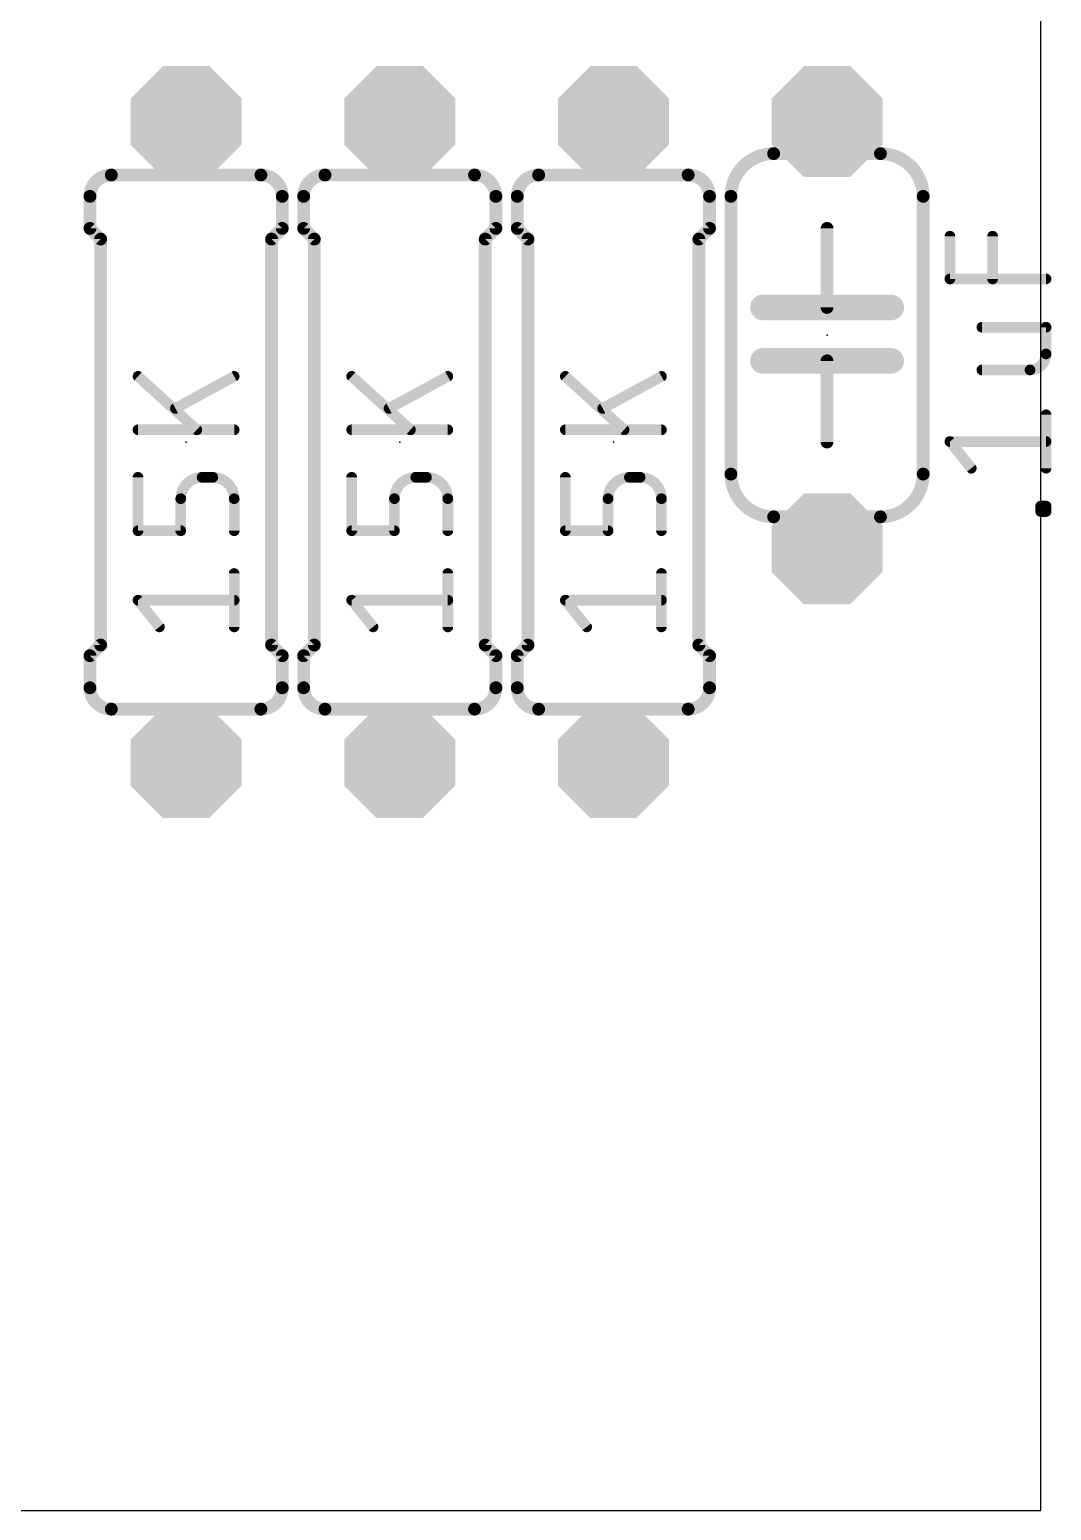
# Model space of a CAD drawing. Extents: x -0.1 to 59.2, y 0 to 90.2.
# Drawn here: x 47.03 to 59.18, y 0 to 17.6 of the extents above; entities that cross this region are included whole.
import ezdxf

# ---------------------------------------------------------------- set-up
doc = ezdxf.new("R2010")
doc.units = 0
for name, color, linetype in [('17', 110, 'CONTINUOUS'), ('20', 31, 'CONTINUOUS'), ('21', 253, 'CONTINUOUS'), ('23', 53, 'CONTINUOUS'), ('27', 253, 'CONTINUOUS'), ('51', 253, 'CONTINUOUS')]:
    doc.layers.add(name, color=color, linetype=linetype)

# ---------------------------------------------------------------- blocks, each defined once
blk = doc.blocks.new('RECT')
blk.add_solid([(-0.5, -0.5), (0.5, -0.5), (-0.5, 0.5), (0.5, 0.5)])
blk = doc.blocks.new('OCTAGONP')
at = {"const_width": 0.5}
blk.add_lwpolyline([(-0.25, -0.1036), (-0.25, 0.1036), (-0.1036, 0.25), (0.1036, 0.25), (0.25, 0.1036), (0.25, -0.1036), (0.1036, -0.25), (-0.1036, -0.25), (-0.25, -0.1036), (-0.25, 0.1036)], dxfattribs=at)

msp = doc.modelspace()

# ---------------------------------------------------------------- linework, layer by layer
at = {"layer": '20'}
for p, q in [((59.055, 0), (59.055, 90.17)), ((0, 0), (59.055, 0))]:
    msp.add_line(p, q, dxfattribs=at)
at = {"layer": '21'}
for points, const_width in [([(55.88, 16.129, 0.4142), (55.372, 15.621)], 0.1524), ([(55.88, 16.0909, 1), (55.88, 16.1671)], 0.0762), ([(57.658, 15.621, 0.4142), (57.15, 16.129)], 0.1524), ([(57.15, 16.1671, 1), (57.15, 16.0909)], 0.0762), ([(48.006, 15.875, 0.4142), (47.752, 15.621)], 0.1524), ([(48.006, 15.8369, 1), (48.006, 15.9131)], 0.0762), ([(50.038, 15.621, 0.4142), (49.784, 15.875)], 0.1524), ([(49.784, 15.9131, 1), (49.784, 15.8369)], 0.0762), ([(50.546, 15.875, 0.4142), (50.292, 15.621)], 0.1524), ([(50.546, 15.8369, 1), (50.546, 15.9131)], 0.0762), ([(52.578, 15.621, 0.4142), (52.324, 15.875)], 0.1524), ([(52.324, 15.9131, 1), (52.324, 15.8369)], 0.0762), ([(53.086, 15.875, 0.4142), (52.832, 15.621)], 0.1524), ([(53.086, 15.8369, 1), (53.086, 15.9131)], 0.0762), ([(55.118, 15.621, 0.4142), (54.864, 15.875)], 0.1524), ([(54.864, 15.9131, 1), (54.864, 15.8369)], 0.0762), ([(47.7901, 15.621, 1), (47.7139, 15.621)], 0.0762), ([(50.0761, 15.621, 1), (49.9999, 15.621)], 0.0762), ([(50.3301, 15.621, 1), (50.2539, 15.621)], 0.0762), ([(52.6161, 15.621, 1), (52.5399, 15.621)], 0.0762), ([(52.8701, 15.621, 1), (52.7939, 15.621)], 0.0762), ([(55.1561, 15.621, 1), (55.0799, 15.621)], 0.0762), ([(55.4101, 15.621, 1), (55.3339, 15.621)], 0.0762), ([(57.6961, 15.621, 1), (57.6199, 15.621)], 0.0762), ([(47.7139, 15.621, 1), (47.7901, 15.621)], 0.0762), ([(49.9999, 15.621, 1), (50.0761, 15.621)], 0.0762), ([(50.2539, 15.621, 1), (50.3301, 15.621)], 0.0762), ([(52.5399, 15.621, 1), (52.6161, 15.621)], 0.0762), ([(52.7939, 15.621, 1), (52.8701, 15.621)], 0.0762), ([(55.0799, 15.621, 1), (55.1561, 15.621)], 0.0762), ([(55.3339, 15.621, 1), (55.4101, 15.621)], 0.0762), ([(57.6199, 15.621, 1), (57.6961, 15.621)], 0.0762), ([(47.7789, 15.2669, 1), (47.7251, 15.2131)], 0.0762), ([(50.0649, 15.2131, 1), (50.0111, 15.2669)], 0.0762), ([(50.3189, 15.2669, 1), (50.2651, 15.2131)], 0.0762), ([(52.6049, 15.2131, 1), (52.5511, 15.2669)], 0.0762), ([(52.8589, 15.2669, 1), (52.8051, 15.2131)], 0.0762), ([(55.1449, 15.2131, 1), (55.0911, 15.2669)], 0.0762), ([(56.5531, 15.24, 1), (56.4769, 15.24)], 0.0762), ([(47.7139, 15.24, 1), (47.7901, 15.24)], 0.0762), ([(47.9171, 15.113, 1), (47.8409, 15.113)], 0.0762), ([(47.8521, 15.0861, 1), (47.9059, 15.1399)], 0.0762), ([(49.9491, 15.113, 1), (49.8729, 15.113)], 0.0762), ([(49.8841, 15.1399, 1), (49.9379, 15.0861)], 0.0762), ([(49.9999, 15.24, 1), (50.0761, 15.24)], 0.0762), ([(50.2539, 15.24, 1), (50.3301, 15.24)], 0.0762), ([(50.4571, 15.113, 1), (50.3809, 15.113)], 0.0762), ([(50.3921, 15.0861, 1), (50.4459, 15.1399)], 0.0762), ([(52.4891, 15.113, 1), (52.4129, 15.113)], 0.0762), ([(52.4241, 15.1399, 1), (52.4779, 15.0861)], 0.0762), ([(52.5399, 15.24, 1), (52.6161, 15.24)], 0.0762), ([(52.7939, 15.24, 1), (52.8701, 15.24)], 0.0762), ([(52.9971, 15.113, 1), (52.9209, 15.113)], 0.0762), ([(52.9321, 15.0861, 1), (52.9859, 15.1399)], 0.0762), ([(55.0291, 15.113, 1), (54.9529, 15.113)], 0.0762), ([(54.9641, 15.1399, 1), (55.0179, 15.0861)], 0.0762), ([(55.0799, 15.24, 1), (55.1561, 15.24)], 0.0762), ([(55.753, 14.3764, 1), (55.753, 14.224)], 0.1524), ([(56.515, 14.3764, 1), (56.515, 14.224)], 0.1524), ([(56.515, 14.224, 1), (56.515, 14.3764)], 0.1524), ([(57.277, 14.224, 1), (57.277, 14.3764)], 0.1524), ([(56.4769, 14.3002, 1), (56.5531, 14.3002)], 0.0762), ([(55.753, 13.7414, 1), (55.753, 13.589)], 0.1524), ([(56.515, 13.7414, 1), (56.515, 13.589)], 0.1524), ([(56.515, 13.589, 1), (56.515, 13.7414)], 0.1524), ([(56.5531, 13.6652, 1), (56.4769, 13.6652)], 0.0762), ([(57.277, 13.589, 1), (57.277, 13.7414)], 0.1524), ([(56.4769, 12.7, 1), (56.5531, 12.7)], 0.0762), ([(55.372, 12.319, 0.4142), (55.88, 11.811)], 0.1524), ([(55.4101, 12.319, 1), (55.3339, 12.319)], 0.0762), ([(55.3339, 12.319, 1), (55.4101, 12.319)], 0.0762), ([(57.15, 11.811, 0.4142), (57.658, 12.319)], 0.1524), ([(57.6961, 12.319, 1), (57.6199, 12.319)], 0.0762), ([(57.6199, 12.319, 1), (57.6961, 12.319)], 0.0762), ([(55.88, 11.7729, 1), (55.88, 11.8491)], 0.0762), ([(57.15, 11.8491, 1), (57.15, 11.7729)], 0.0762), ([(47.7901, 10.16, 1), (47.7139, 10.16)], 0.0762), ([(47.7251, 10.1869, 1), (47.7789, 10.1331)], 0.0762), ([(47.8409, 10.287, 1), (47.9171, 10.287)], 0.0762), ([(47.9059, 10.2601, 1), (47.8521, 10.3139)], 0.0762), ([(49.8729, 10.287, 1), (49.9491, 10.287)], 0.0762), ([(49.9379, 10.3139, 1), (49.8841, 10.2601)], 0.0762), ([(50.0761, 10.16, 1), (49.9999, 10.16)], 0.0762), ([(50.0111, 10.1331, 1), (50.0649, 10.1869)], 0.0762), ([(50.3301, 10.16, 1), (50.2539, 10.16)], 0.0762), ([(50.2651, 10.1869, 1), (50.3189, 10.1331)], 0.0762), ([(50.3809, 10.287, 1), (50.4571, 10.287)], 0.0762), ([(50.4459, 10.2601, 1), (50.3921, 10.3139)], 0.0762), ([(52.4129, 10.287, 1), (52.4891, 10.287)], 0.0762), ([(52.4779, 10.3139, 1), (52.4241, 10.2601)], 0.0762), ([(52.6161, 10.16, 1), (52.5399, 10.16)], 0.0762), ([(52.5511, 10.1331, 1), (52.6049, 10.1869)], 0.0762), ([(52.8701, 10.16, 1), (52.7939, 10.16)], 0.0762), ([(52.8051, 10.1869, 1), (52.8589, 10.1331)], 0.0762), ([(52.9209, 10.287, 1), (52.9971, 10.287)], 0.0762), ([(52.9859, 10.2601, 1), (52.9321, 10.3139)], 0.0762), ([(54.9529, 10.287, 1), (55.0291, 10.287)], 0.0762), ([(55.0179, 10.3139, 1), (54.9641, 10.2601)], 0.0762), ([(55.1561, 10.16, 1), (55.0799, 10.16)], 0.0762), ([(55.0911, 10.1331, 1), (55.1449, 10.1869)], 0.0762), ([(47.752, 9.779, 0.4142), (48.006, 9.525)], 0.1524), ([(47.7901, 9.779, 1), (47.7139, 9.779)], 0.0762), ([(47.7139, 9.779, 1), (47.7901, 9.779)], 0.0762), ([(49.784, 9.525, 0.4142), (50.038, 9.779)], 0.1524), ([(50.0761, 9.779, 1), (49.9999, 9.779)], 0.0762), ([(49.9999, 9.779, 1), (50.0761, 9.779)], 0.0762), ([(50.292, 9.779, 0.4142), (50.546, 9.525)], 0.1524), ([(50.3301, 9.779, 1), (50.2539, 9.779)], 0.0762), ([(50.2539, 9.779, 1), (50.3301, 9.779)], 0.0762), ([(52.324, 9.525, 0.4142), (52.578, 9.779)], 0.1524), ([(52.6161, 9.779, 1), (52.5399, 9.779)], 0.0762), ([(52.5399, 9.779, 1), (52.6161, 9.779)], 0.0762), ([(52.832, 9.779, 0.4142), (53.086, 9.525)], 0.1524), ([(52.8701, 9.779, 1), (52.7939, 9.779)], 0.0762), ([(52.7939, 9.779, 1), (52.8701, 9.779)], 0.0762), ([(54.864, 9.525, 0.4142), (55.118, 9.779)], 0.1524), ([(55.1561, 9.779, 1), (55.0799, 9.779)], 0.0762), ([(55.0799, 9.779, 1), (55.1561, 9.779)], 0.0762), ([(48.006, 9.4869, 1), (48.006, 9.5631)], 0.0762), ([(49.784, 9.5631, 1), (49.784, 9.4869)], 0.0762), ([(50.546, 9.4869, 1), (50.546, 9.5631)], 0.0762), ([(52.324, 9.5631, 1), (52.324, 9.4869)], 0.0762), ([(53.086, 9.4869, 1), (53.086, 9.5631)], 0.0762), ([(54.864, 9.5631, 1), (54.864, 9.4869)], 0.0762)]:
    msp.add_lwpolyline(points, format="xyb", dxfattribs=dict(at, const_width=const_width))
for points, const_width in [([(47.752, 15.621), (47.752, 15.24)], 0.1524), ([(50.038, 15.621), (50.038, 15.24)], 0.1524), ([(50.292, 15.621), (50.292, 15.24)], 0.1524), ([(52.578, 15.621), (52.578, 15.24)], 0.1524), ([(52.832, 15.621), (52.832, 15.24)], 0.1524), ([(55.118, 15.621), (55.118, 15.24)], 0.1524), ([(55.372, 15.621), (55.372, 12.319)], 0.1524), ([(57.658, 15.621), (57.658, 12.319)], 0.1524), ([(47.879, 15.113), (47.752, 15.24)], 0.1524), ([(49.911, 15.113), (50.038, 15.24)], 0.1524), ([(50.419, 15.113), (50.292, 15.24)], 0.1524), ([(52.451, 15.113), (52.578, 15.24)], 0.1524), ([(52.959, 15.113), (52.832, 15.24)], 0.1524), ([(54.991, 15.113), (55.118, 15.24)], 0.1524), ([(56.515, 15.24), (56.515, 14.3002)], 0.1524), ([(47.879, 15.113), (47.879, 10.287)], 0.1524), ([(49.911, 15.113), (49.911, 10.287)], 0.1524), ([(50.419, 15.113), (50.419, 10.287)], 0.1524), ([(52.451, 15.113), (52.451, 10.287)], 0.1524), ([(52.959, 15.113), (52.959, 10.287)], 0.1524), ([(54.991, 15.113), (54.991, 10.287)], 0.1524), ([(55.753, 14.3002), (56.515, 14.3002)], 0.3048), ([(56.515, 14.3002), (57.277, 14.3002)], 0.3048), ([(55.753, 13.6652), (56.515, 13.6652)], 0.3048), ([(56.515, 13.6652), (57.277, 13.6652)], 0.3048), ([(56.515, 12.7), (56.515, 13.6652)], 0.1524), ([(47.879, 10.287), (47.752, 10.16)], 0.1524), ([(47.752, 9.779), (47.752, 10.16)], 0.1524), ([(49.911, 10.287), (50.038, 10.16)], 0.1524), ([(50.038, 9.779), (50.038, 10.16)], 0.1524), ([(50.419, 10.287), (50.292, 10.16)], 0.1524), ([(50.292, 9.779), (50.292, 10.16)], 0.1524), ([(52.451, 10.287), (52.578, 10.16)], 0.1524), ([(52.578, 9.779), (52.578, 10.16)], 0.1524), ([(52.959, 10.287), (52.832, 10.16)], 0.1524), ([(52.832, 9.779), (52.832, 10.16)], 0.1524), ([(54.991, 10.287), (55.118, 10.16)], 0.1524), ([(55.118, 9.779), (55.118, 10.16)], 0.1524)]:
    msp.add_lwpolyline(points, dxfattribs=dict(at, const_width=const_width))
at = {"layer": '23'}
for p in [(56.515, 13.97), (48.895, 12.7), (51.435, 12.7), (53.975, 12.7)]:
    msp.add_point(p, dxfattribs=at)
at = {"layer": '27', "const_width": 0.127}
for points in [[(57.9755, 14.6393), (57.9755, 15.1473)], [(58.4835, 14.6393), (58.4835, 15.1473)], [(59.1185, 14.6393), (57.9755, 14.6393)], [(59.1185, 14.0653), (58.3565, 14.0653)], [(59.1185, 13.7477), (59.1185, 14.0653)], [(58.3565, 13.5572), (58.928, 13.5572)], [(48.3235, 13.4811), (49.022, 12.846)], [(49.4665, 13.4811), (48.768, 13.1001)], [(50.8635, 13.4811), (51.562, 12.846)], [(52.0065, 13.4811), (51.308, 13.1001)], [(53.4035, 13.4811), (54.102, 12.846)], [(54.5465, 13.4811), (53.848, 13.1001)], [(59.1185, 12.3889), (59.1185, 13.0239)], [(49.4665, 12.846), (48.3235, 12.846)], [(52.0065, 12.846), (50.8635, 12.846)], [(54.5465, 12.846), (53.4035, 12.846)], [(58.2295, 12.3889), (57.9755, 12.7064)], [(57.9755, 12.7064), (59.1185, 12.7064)], [(48.3235, 11.6459), (48.3235, 12.2809)], [(49.2125, 12.2809), (49.0855, 12.2809)], [(50.8635, 11.6459), (50.8635, 12.2809)], [(51.7525, 12.2809), (51.6255, 12.2809)], [(53.4035, 11.6459), (53.4035, 12.2809)], [(54.2925, 12.2809), (54.1655, 12.2809)], [(48.8315, 12.0269), (48.8315, 11.6459)], [(49.4665, 11.6459), (49.4665, 12.0269)], [(51.3715, 12.0269), (51.3715, 11.6459)], [(52.0065, 11.6459), (52.0065, 12.0269)], [(53.9115, 12.0269), (53.9115, 11.6459)], [(54.5465, 11.6459), (54.5465, 12.0269)], [(59.055, 11.8745), (59.055, 11.938)], [(59.055, 11.938), (59.1185, 11.938)], [(59.1185, 11.938), (59.1185, 11.8745)], [(59.1185, 11.8745), (59.055, 11.8745)], [(48.8315, 11.6459), (48.3235, 11.6459)], [(51.3715, 11.6459), (50.8635, 11.6459)], [(53.9115, 11.6459), (53.4035, 11.6459)], [(49.4665, 10.5029), (49.4665, 11.1379)], [(52.0065, 10.5029), (52.0065, 11.1379)], [(54.5465, 10.5029), (54.5465, 11.1379)], [(48.5775, 10.5029), (48.3235, 10.8204)], [(48.3235, 10.8204), (49.4665, 10.8204)], [(51.1175, 10.5029), (50.8635, 10.8204)], [(50.8635, 10.8204), (52.0065, 10.8204)], [(53.6575, 10.5029), (53.4035, 10.8204)], [(53.4035, 10.8204), (54.5465, 10.8204)]]:
    msp.add_lwpolyline(points, dxfattribs=at)
at = {"layer": '27'}
for points, const_width in [([(58.0073, 15.1473, 1), (57.9438, 15.1473)], 0.0635), ([(58.5153, 15.1473, 1), (58.4517, 15.1473)], 0.0635), ([(57.9755, 14.671, 1), (57.9755, 14.6075)], 0.0635), ([(57.9438, 14.6393, 1), (58.0073, 14.6393)], 0.0635), ([(58.4517, 14.6393, 1), (58.5153, 14.6393)], 0.0635), ([(59.1185, 14.6075, 1), (59.1185, 14.671)], 0.0635), ([(58.3565, 14.097, 1), (58.3565, 14.0335)], 0.0635), ([(59.1503, 14.0653, 1), (59.0868, 14.0653)], 0.0635), ([(59.1185, 14.0335, 1), (59.1185, 14.097)], 0.0635), ([(58.928, 13.5572, 0.4142), (59.1185, 13.7477)], 0.127), ([(59.1503, 13.7477, 1), (59.0868, 13.7477)], 0.0635), ([(59.0868, 13.7477, 1), (59.1503, 13.7477)], 0.0635), ([(58.3565, 13.589, 1), (58.3565, 13.5255)], 0.0635), ([(58.928, 13.589, 1), (58.928, 13.5255)], 0.0635), ([(58.928, 13.5255, 1), (58.928, 13.589)], 0.0635), ([(48.3449, 13.5045, 1), (48.3021, 13.4576)], 0.0635), ([(49.4817, 13.4532, 1), (49.4513, 13.5089)], 0.0635), ([(50.8849, 13.5045, 1), (50.8421, 13.4576)], 0.0635), ([(52.0217, 13.4532, 1), (51.9913, 13.5089)], 0.0635), ([(53.4249, 13.5045, 1), (53.3821, 13.4576)], 0.0635), ([(54.5617, 13.4532, 1), (54.5313, 13.5089)], 0.0635), ([(48.7528, 13.1279, 1), (48.7832, 13.0722)], 0.0635), ([(51.2928, 13.1279, 1), (51.3232, 13.0722)], 0.0635), ([(53.8328, 13.1279, 1), (53.8632, 13.0722)], 0.0635), ([(59.1503, 13.0239, 1), (59.0868, 13.0239)], 0.0635), ([(48.3235, 12.8778, 1), (48.3235, 12.8143)], 0.0635), ([(49.0006, 12.8226, 1), (49.0434, 12.8695)], 0.0635), ([(49.4665, 12.8143, 1), (49.4665, 12.8778)], 0.0635), ([(50.8635, 12.8778, 1), (50.8635, 12.8143)], 0.0635), ([(51.5406, 12.8226, 1), (51.5834, 12.8695)], 0.0635), ([(52.0065, 12.8143, 1), (52.0065, 12.8778)], 0.0635), ([(53.4035, 12.8778, 1), (53.4035, 12.8143)], 0.0635), ([(54.0806, 12.8226, 1), (54.1234, 12.8695)], 0.0635), ([(54.5465, 12.8143, 1), (54.5465, 12.8778)], 0.0635), ([(58.0003, 12.7262, 1), (57.9507, 12.6865)], 0.0635), ([(57.9755, 12.7381, 1), (57.9755, 12.6746)], 0.0635), ([(59.1185, 12.6746, 1), (59.1185, 12.7381)], 0.0635), ([(48.3553, 12.2809, 1), (48.2918, 12.2809)], 0.0635), ([(49.0855, 12.2809, 0.4142), (48.8315, 12.0269)], 0.127), ([(49.0855, 12.3127, 1), (49.0855, 12.2492)], 0.0635), ([(49.0855, 12.2492, 1), (49.0855, 12.3127)], 0.0635), ([(49.2125, 12.3127, 1), (49.2125, 12.2492)], 0.0635), ([(49.4665, 12.0269, 0.4142), (49.2125, 12.2809)], 0.127), ([(49.2125, 12.2492, 1), (49.2125, 12.3127)], 0.0635), ([(50.8953, 12.2809, 1), (50.8317, 12.2809)], 0.0635), ([(51.6255, 12.2809, 0.4142), (51.3715, 12.0269)], 0.127), ([(51.6255, 12.3127, 1), (51.6255, 12.2492)], 0.0635), ([(51.6255, 12.2492, 1), (51.6255, 12.3127)], 0.0635), ([(51.7525, 12.3127, 1), (51.7525, 12.2492)], 0.0635), ([(52.0065, 12.0269, 0.4142), (51.7525, 12.2809)], 0.127), ([(51.7525, 12.2492, 1), (51.7525, 12.3127)], 0.0635), ([(53.4353, 12.2809, 1), (53.3717, 12.2809)], 0.0635), ([(54.1655, 12.2809, 0.4142), (53.9115, 12.0269)], 0.127), ([(54.1655, 12.3127, 1), (54.1655, 12.2492)], 0.0635), ([(54.1655, 12.2492, 1), (54.1655, 12.3127)], 0.0635), ([(54.2925, 12.3127, 1), (54.2925, 12.2492)], 0.0635), ([(54.5465, 12.0269, 0.4142), (54.2925, 12.2809)], 0.127), ([(54.2925, 12.2492, 1), (54.2925, 12.3127)], 0.0635), ([(58.2047, 12.369, 1), (58.2543, 12.4087)], 0.0635), ([(59.0868, 12.3889, 1), (59.1503, 12.3889)], 0.0635), ([(48.8633, 12.0269, 1), (48.7998, 12.0269)], 0.0635), ([(48.7998, 12.0269, 1), (48.8633, 12.0269)], 0.0635), ([(49.4983, 12.0269, 1), (49.4348, 12.0269)], 0.0635), ([(49.4348, 12.0269, 1), (49.4983, 12.0269)], 0.0635), ([(51.4033, 12.0269, 1), (51.3398, 12.0269)], 0.0635), ([(51.3398, 12.0269, 1), (51.4033, 12.0269)], 0.0635), ([(52.0383, 12.0269, 1), (51.9748, 12.0269)], 0.0635), ([(51.9748, 12.0269, 1), (52.0383, 12.0269)], 0.0635), ([(53.9433, 12.0269, 1), (53.8798, 12.0269)], 0.0635), ([(53.8798, 12.0269, 1), (53.9433, 12.0269)], 0.0635), ([(54.5783, 12.0269, 1), (54.5147, 12.0269)], 0.0635), ([(54.5147, 12.0269, 1), (54.5783, 12.0269)], 0.0635), ([(59.0868, 11.938, 1), (59.0232, 11.938)], 0.0635), ([(59.055, 11.9698, 1), (59.055, 11.9063)], 0.0635), ([(59.1503, 11.938, 1), (59.0868, 11.938)], 0.0635), ([(59.1185, 11.9063, 1), (59.1185, 11.9698)], 0.0635), ([(59.055, 11.9063, 1), (59.055, 11.8428)], 0.0635), ([(59.0232, 11.8745, 1), (59.0868, 11.8745)], 0.0635), ([(59.0868, 11.8745, 1), (59.1503, 11.8745)], 0.0635), ([(59.1185, 11.8428, 1), (59.1185, 11.9063)], 0.0635), ([(48.3235, 11.6777, 1), (48.3235, 11.6142)], 0.0635), ([(48.2918, 11.6459, 1), (48.3553, 11.6459)], 0.0635), ([(48.7998, 11.6459, 1), (48.8633, 11.6459)], 0.0635), ([(48.8315, 11.6142, 1), (48.8315, 11.6777)], 0.0635), ([(49.4348, 11.6459, 1), (49.4983, 11.6459)], 0.0635), ([(50.8317, 11.6459, 1), (50.8953, 11.6459)], 0.0635), ([(50.8635, 11.6777, 1), (50.8635, 11.6142)], 0.0635), ([(51.3398, 11.6459, 1), (51.4033, 11.6459)], 0.0635), ([(51.3715, 11.6142, 1), (51.3715, 11.6777)], 0.0635), ([(51.9748, 11.6459, 1), (52.0383, 11.6459)], 0.0635), ([(53.3717, 11.6459, 1), (53.4353, 11.6459)], 0.0635), ([(53.4035, 11.6777, 1), (53.4035, 11.6142)], 0.0635), ([(53.8798, 11.6459, 1), (53.9433, 11.6459)], 0.0635), ([(53.9115, 11.6142, 1), (53.9115, 11.6777)], 0.0635), ([(54.5147, 11.6459, 1), (54.5783, 11.6459)], 0.0635), ([(49.4983, 11.1379, 1), (49.4348, 11.1379)], 0.0635), ([(52.0383, 11.1379, 1), (51.9748, 11.1379)], 0.0635), ([(54.5783, 11.1379, 1), (54.5147, 11.1379)], 0.0635), ([(48.3235, 10.8522, 1), (48.3235, 10.7887)], 0.0635), ([(48.3483, 10.8402, 1), (48.2987, 10.8006)], 0.0635), ([(49.4665, 10.7887, 1), (49.4665, 10.8522)], 0.0635), ([(50.8635, 10.8522, 1), (50.8635, 10.7887)], 0.0635), ([(50.8883, 10.8402, 1), (50.8387, 10.8006)], 0.0635), ([(52.0065, 10.7887, 1), (52.0065, 10.8522)], 0.0635), ([(53.4035, 10.8522, 1), (53.4035, 10.7887)], 0.0635), ([(53.4283, 10.8402, 1), (53.3787, 10.8006)], 0.0635), ([(54.5465, 10.7887, 1), (54.5465, 10.8522)], 0.0635), ([(48.5527, 10.4831, 1), (48.6023, 10.5227)], 0.0635), ([(49.4348, 10.5029, 1), (49.4983, 10.5029)], 0.0635), ([(51.0927, 10.4831, 1), (51.1423, 10.5227)], 0.0635), ([(51.9748, 10.5029, 1), (52.0383, 10.5029)], 0.0635), ([(53.6327, 10.4831, 1), (53.6823, 10.5227)], 0.0635), ([(54.5147, 10.5029, 1), (54.5783, 10.5029)], 0.0635)]:
    msp.add_lwpolyline(points, format="xyb", dxfattribs=dict(at, const_width=const_width))
at = {"layer": '51'}
for points, const_width in [([(48.895, 16.129), (48.895, 16.51)], 0.6096), ([(51.435, 16.129), (51.435, 16.51)], 0.6096), ([(53.975, 16.129), (53.975, 16.51)], 0.6096), ([(57.15, 16.129), (55.88, 16.129)], 0.1524), ([(49.784, 15.875), (48.006, 15.875)], 0.1524), ([(52.324, 15.875), (50.546, 15.875)], 0.1524), ([(54.864, 15.875), (53.086, 15.875)], 0.1524), ([(57.15, 11.811), (55.88, 11.811)], 0.1524), ([(49.784, 9.525), (48.006, 9.525)], 0.1524), ([(48.895, 8.89), (48.895, 9.271)], 0.6096), ([(52.324, 9.525), (50.546, 9.525)], 0.1524), ([(51.435, 8.89), (51.435, 9.271)], 0.6096), ([(54.864, 9.525), (53.086, 9.525)], 0.1524), ([(53.975, 8.89), (53.975, 9.271)], 0.6096)]:
    msp.add_lwpolyline(points, dxfattribs=dict(at, const_width=const_width))
for points, const_width in [([(49.0474, 16.51, 1), (48.7426, 16.51)], 0.3048), ([(51.5874, 16.51, 1), (51.2826, 16.51)], 0.3048), ([(54.1274, 16.51, 1), (53.8226, 16.51)], 0.3048), ([(48.7426, 16.129, 1), (49.0474, 16.129)], 0.3048), ([(51.2826, 16.129, 1), (51.5874, 16.129)], 0.3048), ([(53.8226, 16.129, 1), (54.1274, 16.129)], 0.3048), ([(55.88, 16.1671, 1), (55.88, 16.0909)], 0.0762), ([(57.15, 16.0909, 1), (57.15, 16.1671)], 0.0762), ([(48.006, 15.9131, 1), (48.006, 15.8369)], 0.0762), ([(49.784, 15.8369, 1), (49.784, 15.9131)], 0.0762), ([(50.546, 15.9131, 1), (50.546, 15.8369)], 0.0762), ([(52.324, 15.8369, 1), (52.324, 15.9131)], 0.0762), ([(53.086, 15.9131, 1), (53.086, 15.8369)], 0.0762), ([(54.864, 15.8369, 1), (54.864, 15.9131)], 0.0762), ([(55.88, 11.8491, 1), (55.88, 11.7729)], 0.0762), ([(57.15, 11.7729, 1), (57.15, 11.8491)], 0.0762), ([(48.006, 9.5631, 1), (48.006, 9.4869)], 0.0762), ([(49.0474, 9.271, 1), (48.7426, 9.271)], 0.3048), ([(49.784, 9.4869, 1), (49.784, 9.5631)], 0.0762), ([(50.546, 9.5631, 1), (50.546, 9.4869)], 0.0762), ([(51.5874, 9.271, 1), (51.2826, 9.271)], 0.3048), ([(52.324, 9.4869, 1), (52.324, 9.5631)], 0.0762), ([(53.086, 9.5631, 1), (53.086, 9.4869)], 0.0762), ([(54.1274, 9.271, 1), (53.8226, 9.271)], 0.3048), ([(54.864, 9.4869, 1), (54.864, 9.5631)], 0.0762), ([(48.7426, 8.89, 1), (49.0474, 8.89)], 0.3048), ([(51.2826, 8.89, 1), (51.5874, 8.89)], 0.3048), ([(53.8226, 8.89, 1), (54.1274, 8.89)], 0.3048)]:
    msp.add_lwpolyline(points, format="xyb", dxfattribs=dict(at, const_width=const_width))

# ---------------------------------------------------------------- block references
at = {"layer": '17', "xscale": 1.3208, "yscale": 1.3208, "rotation": 90}
for p in [(48.895, 16.51), (48.895, 16.51), (51.435, 16.51), (51.435, 16.51), (53.975, 16.51), (53.975, 16.51), (56.515, 16.51), (56.515, 16.51), (56.515, 11.43), (56.515, 11.43), (48.895, 8.89), (48.895, 8.89), (51.435, 8.89), (51.435, 8.89), (53.975, 8.89), (53.975, 8.89)]:
    msp.add_blockref('OCTAGONP', p, dxfattribs=at)
at = {"layer": '51', "rotation": 90}
for p, xscale, yscale in [((56.515, 16.3195), 0.381, 0.762), ((48.895, 16.002), 0.254, 0.6096), ((51.435, 16.002), 0.254, 0.6096), ((53.975, 16.002), 0.254, 0.6096), ((56.515, 11.6205), 0.381, 0.762), ((48.895, 9.398), 0.254, 0.6096), ((51.435, 9.398), 0.254, 0.6096), ((53.975, 9.398), 0.254, 0.6096)]:
    msp.add_blockref('RECT', p, dxfattribs=dict(at, xscale=xscale, yscale=yscale))

doc.saveas('drawing.dxf')
